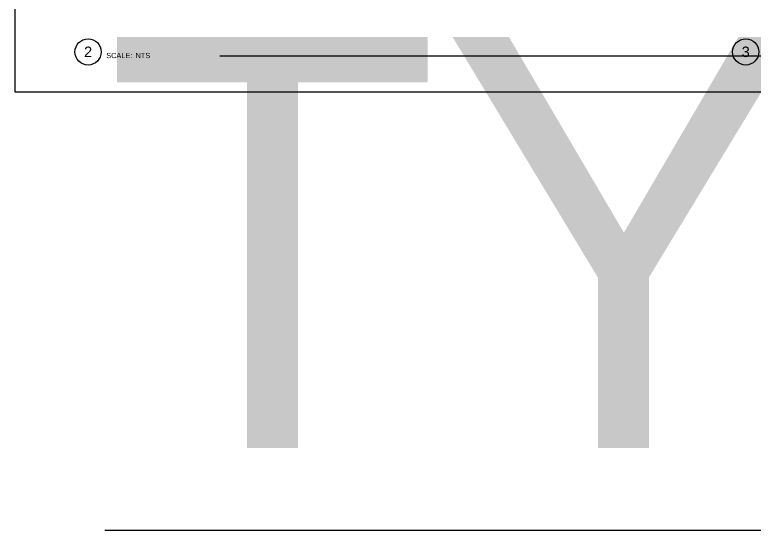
# Model space of a CAD drawing. Header units: feet. Extents: x -689 to 11593, y -511 to 1546.
# Drawn here: x -1.5 to 267, y 1059.6 to 1246.4 of the extents above; entities that cross this region are included whole.
import ezdxf
from ezdxf.enums import TextEntityAlignment as Align

# ---------------------------------------------------------------- set-up
doc = ezdxf.new("R2018")
doc.units = ezdxf.units.FT
doc.header["$MEASUREMENT"] = 0
doc.layers.add('G-ANNO-TEXT', color=1, linetype='Continuous')
doc.layers.add('G-NPLT', color=67, linetype='Continuous', plot=False)
doc.styles.add('NEI-A', font='arial.ttf')
doc.styles.get("Standard").update_dxf_attribs({"font": 'arial.ttf'})

# ---------------------------------------------------------------- blocks, each defined once
blk = doc.blocks.new('DETAIL_TITLE')
blk.add_circle((0.592, -0.513), 0.25)
at = {"style": 'NEI-A', "flags": 8}
blk.add_attdef('#', text='', height=0.2, dxfattribs=at).set_placement((0.592, -0.511), align=Align.MIDDLE_CENTER)
at = {"lineweight": 30, "flags": 104}
blk.add_attdef('DETAIL_TITLE', text='', height=0.2, dxfattribs=at).set_placement((0.91, -0.525), align=Align.BOTTOM_LEFT)
at = {"style": 'NEI-A'}
for tag, p in [('SCALE:', (0.939, -0.738)), ('1"_=_', (1.547, -0.738))]:
    blk.add_attdef(tag, text='', height=0.1, dxfattribs=at).set_placement(p, align=Align.BOTTOM_LEFT)

msp = doc.modelspace()

# ---------------------------------------------------------------- linework, layer by layer
at = {"layer": 'G-NPLT'}
msp.add_lwpolyline([(-1.45778, 1546.38847), (-1.45778, 1218.38847), (496.48, 1218.38847), (496.4, 1546.38847)], close=True, dxfattribs=at)

# ---------------------------------------------------------------- block references
at = {"layer": 'G-ANNO-TEXT'}
ref = msp.add_blockref('DETAIL_TITLE', (55.6153, 1408.22671), dxfattribs=dict(at, xscale=18.99347914525915, yscale=18.99347914525915, zscale=18.99347914525915))
lines = msp.add_mtext('{\\LTYPICAL MV SECTIONALIZING CABINET INSTALLATION}', dxfattribs={"layer": '0', "insert": (72.8974, 1403.95055), "char_height": 143.712792, "attachment_point": 1})
ref.add_attrib('DETAIL_TITLE', '', (72.8974, 1403.95055)).embed_mtext(lines)
ref = msp.add_blockref('DETAIL_TITLE', (13.87349, 1242.65141), dxfattribs=dict(at, xscale=18.99347914525915, yscale=18.99347914525915, zscale=18.99347914525915))
ref.add_attrib('#', '2', dxfattribs={"layer": '0', "height": 3.7987, "style": 'NEI-A'}).set_placement((25.12143, 1232.94764), align=Align.MIDDLE_CENTER)
lines = msp.add_mtext('{\\LTYPICAL MV SECTIONALIZING CABINET SPECIFICATIONS}', dxfattribs={"layer": '0', "insert": (31.1556, 1238.37525), "char_height": 149.0141984, "attachment_point": 1})
ref.add_attrib('DETAIL_TITLE', '', (31.1556, 1238.37525)).embed_mtext(lines)
ref.add_attrib('SCALE:', 'SCALE:', dxfattribs={"layer": '0', "height": 1.899348, "style": 'NEI-A'}).set_placement((31.70171, 1232.55334), align=Align.TOP_LEFT)
ref.add_attrib('1"_=_', 'NTS', dxfattribs={"layer": '0', "height": 1.899348, "style": 'NEI-A'}).set_placement((42.33285, 1232.55334), align=Align.TOP_LEFT)
ref = msp.add_blockref('DETAIL_TITLE', (252.35761, 1242.65141), dxfattribs=dict(at, xscale=18.99347914525915, yscale=18.99347914525915, zscale=18.99347914525915))
ref.add_attrib('#', '3', dxfattribs={"layer": '0', "height": 3.7987, "style": 'NEI-A'}).set_placement((263.60555, 1232.94764), align=Align.MIDDLE_CENTER)

doc.saveas('drawing.dxf')
